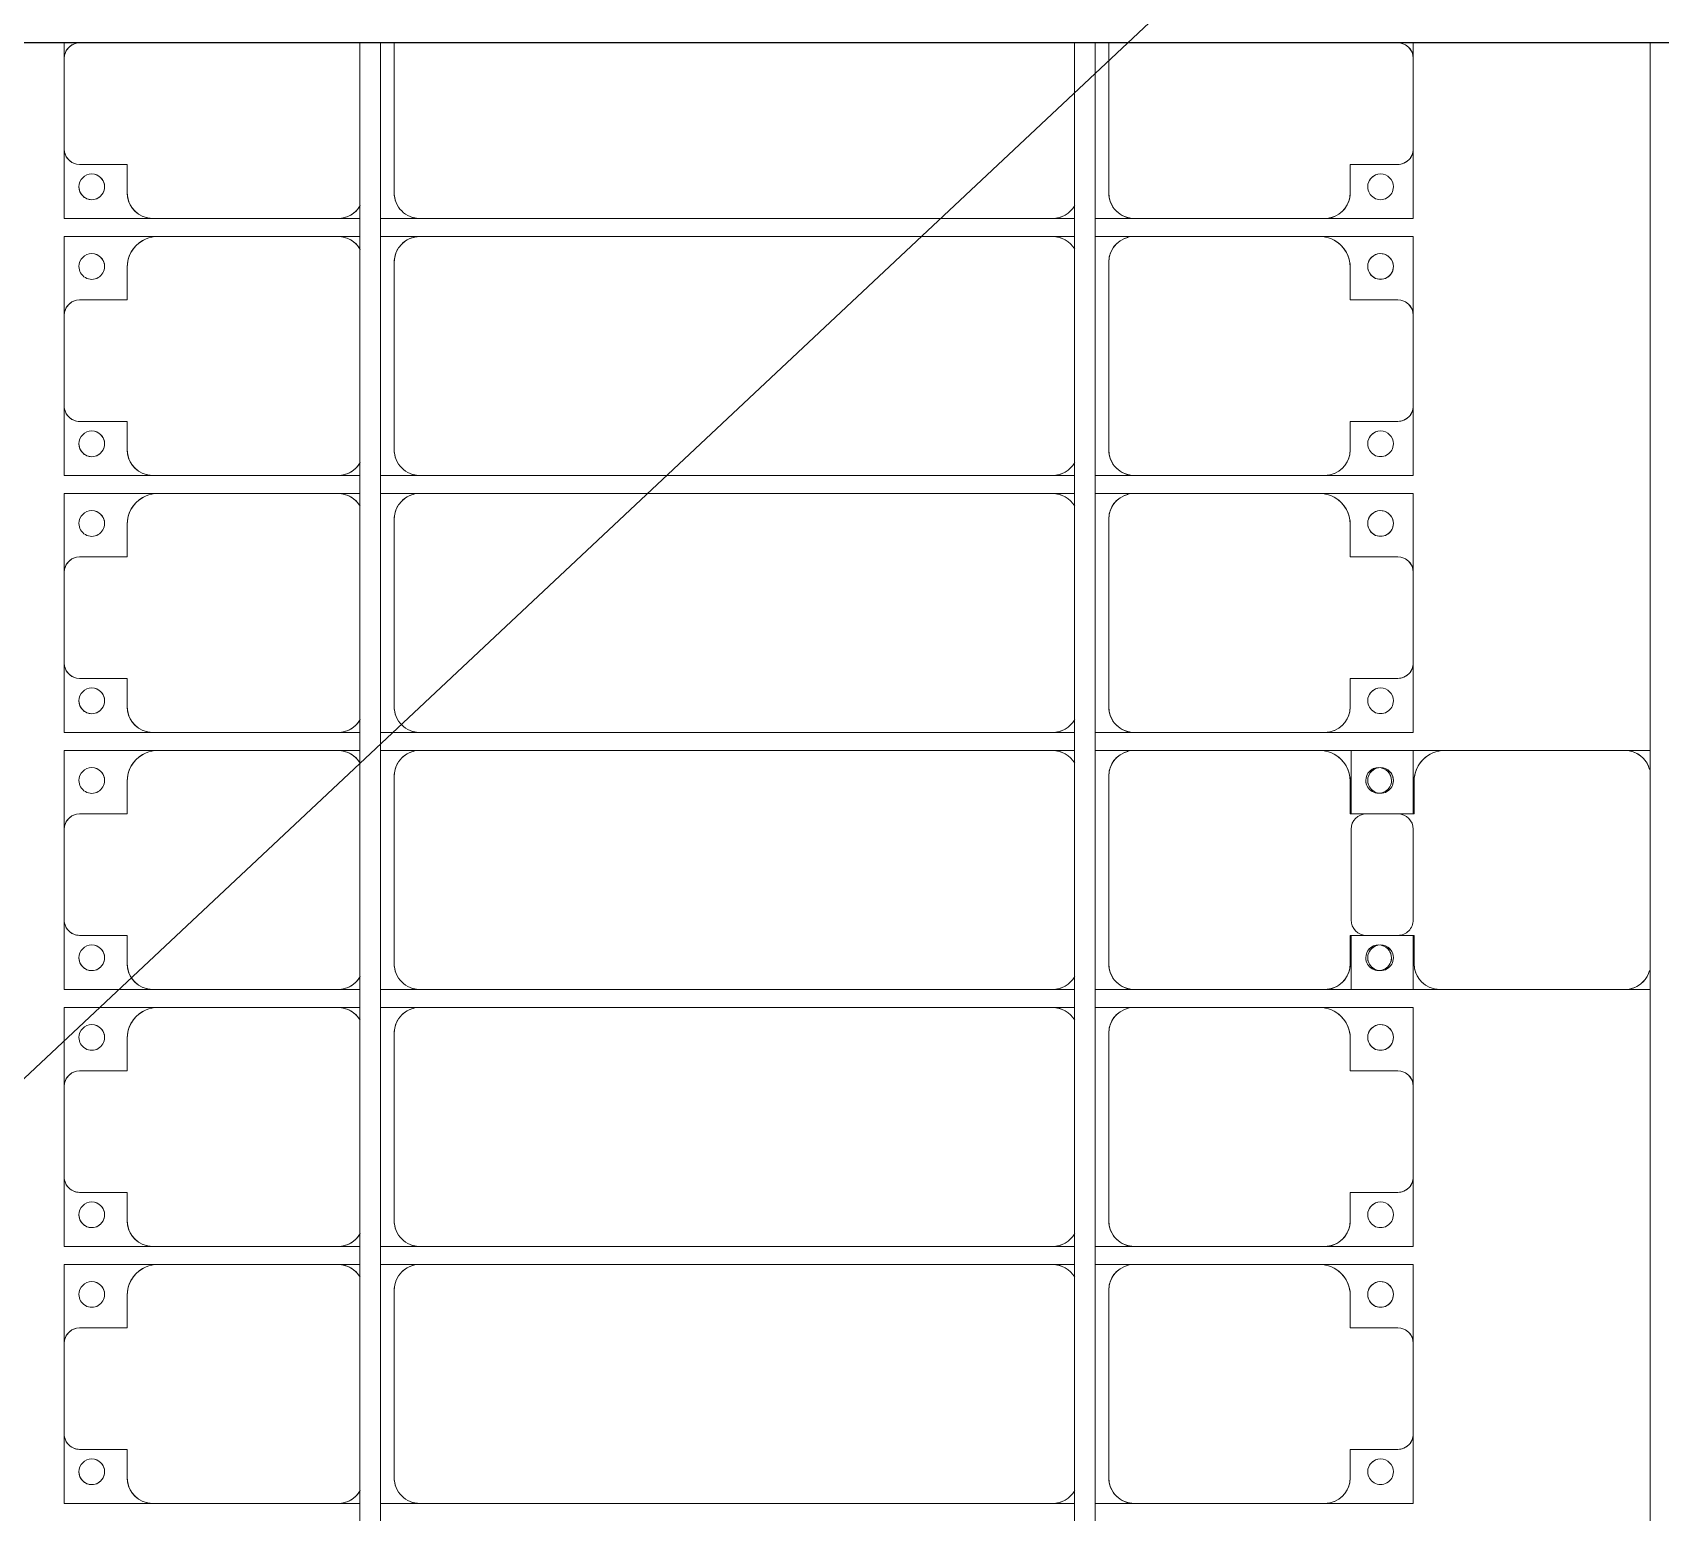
# Model space of a CAD drawing. Header units: millimetres. Extents: x -248177 to 167033, y 156986 to 268923.
# Drawn here: x -207169 to -204002, y 177500 to 180380 of the extents above; entities that cross this region are included whole.
import ezdxf

# ---------------------------------------------------------------- set-up
doc = ezdxf.new("R2010")
doc.units = ezdxf.units.MM
for name, color, linetype, lineweight in [('A-DETL-MBND', 5, 'Continuous', 9), ('A-GENM', 13, 'Continuous', 9), ('S-BEAM', 12, 'Continuous', 9)]:
    doc.layers.add(name, color=color, linetype=linetype, lineweight=lineweight)
doc.layers.add('GC-DAY NEO', color=5, linetype='Continuous')

# ---------------------------------------------------------------- blocks, each defined once
blk = doc.blocks.new('Dầm C52 - Dầm C52-24593-BỐ TRÍ KHUNG KẾT CẤU BÈ PIN 02')
at = {"layer": 'S-BEAM', "color": 1}
for p, q in [((-38198.2, 20), (-32238.2, 20)), ((-32238.2, -20), (-38198.2, -20))]:
    blk.add_line(p, q, dxfattribs=at)
blk = doc.blocks.new('Dai phao do pin - DẢI PHAO ĐỠ PIN-23300-BỐ TRÍ KHUNG KẾT CẤU BÈ PIN 02')
at = {"layer": 'A-DETL-MBND', "color": 8}
for p, q in [((-1312.2, 241.6), (-1129.7, 241.6)), ((-1312.2, 117.8), (-1312.2, 241.6)), ((-1129.7, 241.6), (-1312.2, 241.6)), ((-779.7, 241.6), (-1129.7, 241.6)), ((-779.7, 241.6), (-730.3, 241.6)), ((-779.7, 241.6), (-730.3, 241.6)), ((-1189.7, 181.6), (-1189.7, 118.2)), ((-1189.7, 118.2), (-1282.2, 118.2)), ((-1312.2, 88.2), (-1312.2, -88.2)), ((-1312.2, -223.4), (-1312.2, -117.8)), ((-1282.2, -118.2), (-1189.7, -118.2)), ((-1189.7, -118.2), (-1189.7, -173.4)), ((-1139.7, -223.4), (-1312.2, -223.4)), ((-1312.2, -223.4), (-1139.7, -223.4)), ((-1139.7, -223.4), (-779.7, -223.4)), ((-730.3, -223.4), (-779.7, -223.4)), ((-730.3, -223.4), (-779.7, -223.4))]:
    blk.add_line(p, q, dxfattribs=at)
for centre, radius, start, end in [((-1129.7, 181.6), 60, 90, 180), ((-1129.7, 181.6), 60, 120, 180), ((-779.7, 191.6), 50, 15, 90), ((-779.7, 191.6), 50, 15, 75), ((-1258.6, 183.2), 25, 0, 180), ((-1258.6, 183.2), 25, 120, 135), ((-1258.6, 183.2), 25, 0, 75), ((-1258.6, 183.2), 25, 180, 0), ((-1258.6, 183.2), 25, 180, 195), ((-1258.6, 183.2), 25, 225, 255), ((-1258.6, 183.2), 25, 270, 300), ((-1258.6, 183.2), 25, 330, 360), ((-1282.2, 88.2), 30, 90, 180), ((-1282.2, -88.2), 30, 180, 270), ((-1258.6, -161.8), 25, 0, 180), ((-1258.6, -161.8), 25, 105, 150), ((-1258.6, -161.8), 25, 0, 75), ((-1258.6, -161.8), 25, 180, 0), ((-1258.6, -161.8), 25, 180, 210), ((-1258.6, -161.8), 25, 240, 255), ((-1258.6, -161.8), 25, 285, 0), ((-1139.7, -173.4), 50, 180, 270), ((-1139.7, -173.4), 50, 180, 255), ((-779.7, -173.4), 50, 270, 345), ((-779.7, -173.4), 50, 285, 345)]:
    blk.add_arc(centre, radius, start, end, dxfattribs=at)
blk = doc.blocks.new('Dải phao đi lại kèm đỡ invester - DẢI PHAO ĐI LẠI-23457-BỐ TRÍ KHUNG KẾT CẤU BÈ PIN 02')
at = {"layer": 'A-DETL-MBND', "color": 8}
for p, q in [((-118.3, 1312.2), (-88.2, 1312.2)), ((-88.2, 1312.2), (-118.3, 1312.2)), ((88.2, 1312.2), (-88.2, 1312.2)), ((88.2, 1312.2), (223.4, 1312.2)), ((223.4, 1312.2), (88.2, 1312.2)), ((223.4, 1312.2), (223.4, 1139.7)), ((223.4, 1139.7), (223.4, 1312.2)), ((258.4, 1312.2), (411.8, 1312.2)), ((258.4, 1129.7), (258.4, 1312.2)), ((258.4, 1312.2), (258.4, 1129.7)), ((411.8, 1312.2), (258.4, 1312.2)), ((588.2, 1312.2), (411.8, 1312.2)), ((588.2, 1312.2), (723.4, 1312.2)), ((723.4, 1312.2), (588.2, 1312.2)), ((723.4, 1312.2), (723.4, 1139.7)), ((723.4, 1139.7), (723.4, 1312.2)), ((758.4, 1312.2), (911.8, 1312.2)), ((758.4, 1129.7), (758.4, 1312.2)), ((758.4, 1312.2), (758.4, 1129.7)), ((911.8, 1312.2), (758.4, 1312.2)), ((1088.2, 1312.2), (911.8, 1312.2)), ((1088.2, 1312.2), (1223.4, 1312.2)), ((1223.4, 1312.2), (1088.2, 1312.2)), ((1223.4, 1312.2), (1223.4, 1139.7)), ((1223.4, 1139.7), (1223.4, 1312.2)), ((1258.4, 1312.2), (1382.2, 1312.2)), ((1258.4, 1129.7), (1258.4, 1312.2)), ((1258.4, 1312.2), (1258.4, 1129.7)), ((1588.2, 1312.2), (1411.8, 1312.2)), ((1617.8, 1312.2), (1723.4, 1312.2)), ((1723.4, 1312.2), (1723.4, 1139.7)), ((1723.4, 1139.7), (1723.4, 1312.2)), ((1758.4, 1312.2), (1911.8, 1312.2)), ((1758.4, 1129.7), (1758.4, 1312.2)), ((1758.4, 1312.2), (1758.4, 1129.7)), ((1911.8, 1312.2), (1758.4, 1312.2)), ((2088.2, 1312.2), (1911.8, 1312.2)), ((2088.2, 1312.2), (2223.4, 1312.2)), ((2223.4, 1312.2), (2088.2, 1312.2)), ((2223.4, 1312.2), (2223.4, 1139.7)), ((2223.4, 1139.7), (2223.4, 1312.2)), ((2258.4, 1312.2), (2411.8, 1312.2)), ((2258.4, 1129.7), (2258.4, 1312.2)), ((2258.4, 1312.2), (2258.4, 1129.7)), ((2411.8, 1312.2), (2258.4, 1312.2)), ((2588.2, 1312.2), (2411.8, 1312.2)), ((2588.2, 1312.2), (2723.4, 1312.2)), ((2723.4, 1312.2), (2588.2, 1312.2)), ((2723.4, 1312.2), (2723.4, 1139.7)), ((2723.4, 1139.7), (2723.4, 1312.2)), ((-118.2, 1282.2), (-118.2, 1189.7)), ((118.2, 1189.7), (118.2, 1282.2)), ((381.8, 1282.2), (381.8, 1189.7)), ((618.2, 1189.7), (618.2, 1282.2)), ((881.8, 1282.2), (881.8, 1189.7)), ((1118.2, 1189.7), (1118.2, 1282.2)), ((1381.8, 1282.2), (1381.8, 1189.7)), ((1618.2, 1189.7), (1618.2, 1282.2)), ((1881.8, 1282.2), (1881.8, 1189.7)), ((2118.2, 1189.7), (2118.2, 1282.2)), ((2381.8, 1282.2), (2381.8, 1189.7)), ((2618.2, 1189.7), (2618.2, 1282.2)), ((173.4, 1189.7), (118.2, 1189.7)), ((381.8, 1189.7), (318.4, 1189.7)), ((673.4, 1189.7), (618.2, 1189.7)), ((881.8, 1189.7), (818.4, 1189.7)), ((1173.4, 1189.7), (1118.2, 1189.7)), ((1381.8, 1189.7), (1318.4, 1189.7)), ((1673.4, 1189.7), (1618.2, 1189.7)), ((1881.8, 1189.7), (1818.4, 1189.7)), ((2173.4, 1189.7), (2118.2, 1189.7)), ((2381.8, 1189.7), (2318.4, 1189.7)), ((2673.4, 1189.7), (2618.2, 1189.7)), ((223.4, 769.7), (223.4, 1139.7)), ((258.4, 1129.7), (258.4, 769.7)), ((723.4, 769.7), (723.4, 1139.7)), ((758.4, 1129.7), (758.4, 769.7)), ((1223.4, 769.7), (1223.4, 1139.7)), ((1258.4, 1129.7), (1258.4, 769.7)), ((1723.4, 769.7), (1723.4, 1139.7)), ((1758.4, 1129.7), (1758.4, 769.7)), ((2223.4, 769.7), (2223.4, 1139.7)), ((2258.4, 1129.7), (2258.4, 769.7)), ((2723.4, 769.7), (2723.4, 1139.7)), ((223.4, 769.7), (223.4, 693.2)), ((223.4, 769.7), (223.4, 693.2)), ((258.4, 693.2), (258.4, 769.7)), ((258.4, 693.2), (258.4, 769.7)), ((723.4, 769.7), (723.4, 693.2)), ((723.4, 769.7), (723.4, 693.2)), ((758.4, 693.2), (758.4, 769.7)), ((758.4, 693.2), (758.4, 769.7)), ((1223.4, 769.7), (1223.4, 693.2)), ((1223.4, 769.7), (1223.4, 693.2)), ((1258.4, 693.2), (1258.4, 769.7)), ((1258.4, 693.2), (1258.4, 769.7)), ((1723.4, 769.7), (1723.4, 693.2)), ((1723.4, 769.7), (1723.4, 693.2)), ((1758.4, 693.2), (1758.4, 769.7)), ((1758.4, 693.2), (1758.4, 769.7)), ((2223.4, 769.7), (2223.4, 693.2)), ((2223.4, 769.7), (2223.4, 693.2)), ((2258.4, 693.2), (2258.4, 769.7)), ((2258.4, 693.2), (2258.4, 769.7)), ((2723.4, 769.7), (2723.4, 693.2)), ((2723.4, 769.7), (2723.4, 693.2)), ((-118.3, 719.7), (173.4, 719.7)), ((308.4, 719.7), (673.4, 719.7)), ((808.4, 719.7), (1173.4, 719.7)), ((1308.4, 719.7), (1673.4, 719.7)), ((1808.4, 719.7), (2173.4, 719.7)), ((2308.4, 719.7), (2673.4, 719.7)), ((223.4, 653.2), (223.4, 610.3)), ((223.4, 653.2), (223.4, 610.3)), ((258.4, 610.3), (258.4, 653.2)), ((258.4, 610.3), (258.4, 653.2)), ((723.4, 653.2), (723.4, 610.3)), ((723.4, 653.2), (723.4, 610.3)), ((758.4, 610.3), (758.4, 653.2)), ((758.4, 610.3), (758.4, 653.2)), ((1223.4, 653.2), (1223.4, 610.3)), ((1223.4, 653.2), (1223.4, 610.3)), ((1258.4, 610.3), (1258.4, 653.2)), ((1258.4, 610.3), (1258.4, 653.2)), ((1723.4, 653.2), (1723.4, 610.3)), ((1723.4, 653.2), (1723.4, 610.3)), ((1758.4, 610.3), (1758.4, 653.2)), ((1758.4, 610.3), (1758.4, 653.2)), ((2223.4, 653.2), (2223.4, 610.3)), ((2223.4, 653.2), (2223.4, 610.3)), ((2258.4, 610.3), (2258.4, 653.2)), ((2258.4, 610.3), (2258.4, 653.2)), ((2723.4, 653.2), (2723.4, 610.3)), ((2723.4, 653.2), (2723.4, 610.3)), ((223.4, -620.3), (223.4, 610.3)), ((258.4, 610.3), (258.4, -620.3)), ((723.4, -620.3), (723.4, 610.3)), ((758.4, 610.3), (758.4, -620.3)), ((1223.4, -620.3), (1223.4, 610.3)), ((1258.4, 610.3), (1258.4, -620.3)), ((1723.4, -620.3), (1723.4, 610.3)), ((1758.4, 610.3), (1758.4, -620.3)), ((2223.4, -620.3), (2223.4, 610.3)), ((2258.4, 610.3), (2258.4, -620.3)), ((2723.4, -620.3), (2723.4, 610.3)), ((223.4, -620.3), (223.4, -696.8)), ((223.4, -620.3), (223.4, -696.8)), ((258.4, -696.8), (258.4, -620.3)), ((258.4, -696.8), (258.4, -620.3)), ((723.4, -620.3), (723.4, -696.8)), ((723.4, -620.3), (723.4, -696.8)), ((758.4, -696.8), (758.4, -620.3)), ((758.4, -696.8), (758.4, -620.3)), ((1223.4, -620.3), (1223.4, -696.8)), ((1223.4, -620.3), (1223.4, -696.8)), ((1258.4, -696.8), (1258.4, -620.3)), ((1258.4, -696.8), (1258.4, -620.3)), ((1723.4, -620.3), (1723.4, -696.8)), ((1723.4, -620.3), (1723.4, -696.8)), ((1758.4, -696.8), (1758.4, -620.3)), ((1758.4, -696.8), (1758.4, -620.3)), ((2223.4, -620.3), (2223.4, -696.8)), ((2223.4, -620.3), (2223.4, -696.8)), ((2258.4, -696.8), (2258.4, -620.3)), ((2258.4, -696.8), (2258.4, -620.3)), ((2723.4, -620.3), (2723.4, -696.8)), ((2723.4, -620.3), (2723.4, -696.8)), ((-118.3, -670.3), (173.4, -670.3)), ((308.4, -670.3), (673.4, -670.3)), ((808.4, -670.3), (1173.4, -670.3)), ((1308.4, -670.3), (1673.4, -670.3)), ((1808.4, -670.3), (2173.4, -670.3)), ((2308.4, -670.3), (2673.4, -670.3)), ((223.4, -736.8), (223.4, -779.7)), ((223.4, -736.8), (223.4, -779.7)), ((258.4, -779.7), (258.4, -736.8)), ((258.4, -779.7), (258.4, -736.8)), ((723.4, -736.8), (723.4, -779.7)), ((723.4, -736.8), (723.4, -779.7)), ((758.4, -779.7), (758.4, -736.8)), ((758.4, -779.7), (758.4, -736.8)), ((1223.4, -736.8), (1223.4, -779.7)), ((1223.4, -736.8), (1223.4, -779.7)), ((1258.4, -779.7), (1258.4, -736.8)), ((1258.4, -779.7), (1258.4, -736.8)), ((1723.4, -736.8), (1723.4, -779.7)), ((1723.4, -736.8), (1723.4, -779.7)), ((1758.4, -779.7), (1758.4, -736.8)), ((1758.4, -779.7), (1758.4, -736.8)), ((2223.4, -736.8), (2223.4, -779.7)), ((2223.4, -736.8), (2223.4, -779.7)), ((2258.4, -779.7), (2258.4, -736.8)), ((2258.4, -779.7), (2258.4, -736.8)), ((2723.4, -736.8), (2723.4, -779.7)), ((2723.4, -736.8), (2723.4, -779.7)), ((223.4, -1139.7), (223.4, -779.7)), ((258.4, -779.7), (258.4, -1129.7)), ((723.4, -1139.7), (723.4, -779.7)), ((758.4, -779.7), (758.4, -1129.7)), ((1223.4, -1139.7), (1223.4, -779.7)), ((1258.4, -779.7), (1258.4, -1129.7)), ((1723.4, -1139.7), (1723.4, -779.7)), ((1758.4, -779.7), (1758.4, -1129.7)), ((2223.4, -1139.7), (2223.4, -779.7)), ((2258.4, -779.7), (2258.4, -1129.7)), ((2723.4, -1139.7), (2723.4, -779.7)), ((223.4, -1139.7), (223.4, -1312.2)), ((223.4, -1312.2), (223.4, -1139.7)), ((258.4, -1312.2), (258.4, -1129.7)), ((258.4, -1129.7), (258.4, -1312.2)), ((723.4, -1139.7), (723.4, -1312.2)), ((723.4, -1312.2), (723.4, -1139.7)), ((758.4, -1312.2), (758.4, -1129.7)), ((758.4, -1129.7), (758.4, -1312.2)), ((1223.4, -1139.7), (1223.4, -1312.2)), ((1223.4, -1312.2), (1223.4, -1139.7)), ((1258.4, -1312.2), (1258.4, -1129.7)), ((1258.4, -1129.7), (1258.4, -1312.2)), ((1723.4, -1139.7), (1723.4, -1312.2)), ((1723.4, -1312.2), (1723.4, -1139.7)), ((1758.4, -1312.2), (1758.4, -1129.7)), ((1758.4, -1129.7), (1758.4, -1312.2)), ((2223.4, -1139.7), (2223.4, -1312.2)), ((2223.4, -1312.2), (2223.4, -1139.7)), ((2258.4, -1312.2), (2258.4, -1129.7)), ((2258.4, -1129.7), (2258.4, -1312.2)), ((2723.4, -1139.7), (2723.4, -1312.2)), ((2723.4, -1312.2), (2723.4, -1139.7)), ((-118.2, -1189.7), (-118.2, -1282.2)), ((118.2, -1282.2), (118.2, -1189.7)), ((118.2, -1189.7), (173.4, -1189.7)), ((318.4, -1189.7), (381.8, -1189.7)), ((381.8, -1189.7), (381.8, -1282.2)), ((618.2, -1282.2), (618.2, -1189.7)), ((618.2, -1189.7), (673.4, -1189.7)), ((818.4, -1189.7), (881.8, -1189.7)), ((881.8, -1189.7), (881.8, -1282.2)), ((1118.2, -1282.2), (1118.2, -1189.7)), ((1118.2, -1189.7), (1173.4, -1189.7)), ((1318.4, -1189.7), (1381.8, -1189.7)), ((1381.8, -1189.7), (1381.8, -1282.2)), ((1618.2, -1282.2), (1618.2, -1189.7)), ((1618.2, -1189.7), (1673.4, -1189.7)), ((1818.4, -1189.7), (1881.8, -1189.7)), ((1881.8, -1189.7), (1881.8, -1282.2)), ((2118.2, -1282.2), (2118.2, -1189.7)), ((2118.2, -1189.7), (2173.4, -1189.7)), ((2318.4, -1189.7), (2381.8, -1189.7)), ((2381.8, -1189.7), (2381.8, -1282.2)), ((2618.2, -1282.2), (2618.2, -1189.7)), ((2618.2, -1189.7), (2673.4, -1189.7)), ((-88.2, -1312.2), (-118.3, -1312.2)), ((-118.3, -1312.2), (-88.2, -1312.2)), ((-88.2, -1312.2), (88.2, -1312.2)), ((223.4, -1312.2), (88.2, -1312.2)), ((88.2, -1312.2), (223.4, -1312.2)), ((411.8, -1312.2), (258.4, -1312.2)), ((258.4, -1312.2), (411.8, -1312.2)), ((411.8, -1312.2), (588.2, -1312.2)), ((723.4, -1312.2), (588.2, -1312.2)), ((588.2, -1312.2), (723.4, -1312.2)), ((911.8, -1312.2), (758.4, -1312.2)), ((758.4, -1312.2), (911.8, -1312.2)), ((911.8, -1312.2), (1088.2, -1312.2)), ((1223.4, -1312.2), (1088.2, -1312.2)), ((1088.2, -1312.2), (1223.4, -1312.2)), ((1411.8, -1312.2), (1258.4, -1312.2)), ((1258.4, -1312.2), (1411.8, -1312.2)), ((1411.8, -1312.2), (1588.2, -1312.2)), ((1723.4, -1312.2), (1588.2, -1312.2)), ((1588.2, -1312.2), (1723.4, -1312.2)), ((1911.8, -1312.2), (1758.4, -1312.2)), ((1758.4, -1312.2), (1911.8, -1312.2)), ((1911.8, -1312.2), (2088.2, -1312.2)), ((2223.4, -1312.2), (2088.2, -1312.2)), ((2088.2, -1312.2), (2223.4, -1312.2)), ((2411.8, -1312.2), (2258.4, -1312.2)), ((2258.4, -1312.2), (2411.8, -1312.2)), ((2411.8, -1312.2), (2588.2, -1312.2)), ((2723.4, -1312.2), (2588.2, -1312.2)), ((2588.2, -1312.2), (2723.4, -1312.2))]:
    blk.add_line(p, q, dxfattribs=at)
for centre, radius, start, end in [((-88.2, 1282.2), 30, 90, 180), ((-88.2, 1282.2), 30, 105, 165), ((-88.2, 1282.2), 30, 135, 165), ((-88.2, 1282.2), 30, 135, 165), ((88.2, 1282.2), 30, 360, 90), ((88.2, 1282.2), 30, 60, 75), ((88.2, 1282.2), 30, 15, 75), ((88.2, 1282.2), 30, 60, 75), ((411.8, 1282.2), 30, 90, 180), ((411.8, 1282.2), 30, 105, 165), ((411.8, 1282.2), 30, 135, 165), ((411.8, 1282.2), 30, 135, 165), ((588.2, 1282.2), 30, 360, 90), ((588.2, 1282.2), 30, 60, 75), ((588.2, 1282.2), 30, 15, 75), ((588.2, 1282.2), 30, 60, 75), ((911.8, 1282.2), 30, 90, 180), ((911.8, 1282.2), 30, 105, 165), ((911.8, 1282.2), 30, 135, 165), ((911.8, 1282.2), 30, 135, 165), ((1088.2, 1282.2), 30, 360, 90), ((1088.2, 1282.2), 30, 60, 75), ((1088.2, 1282.2), 30, 15, 75), ((1088.2, 1282.2), 30, 60, 75), ((1411.8, 1282.2), 30, 90, 180), ((1588.2, 1282.2), 30, 360, 90), ((1911.8, 1282.2), 30, 90, 180), ((1911.8, 1282.2), 30, 105, 165), ((1911.8, 1282.2), 30, 135, 165), ((1911.8, 1282.2), 30, 135, 165), ((2088.2, 1282.2), 30, 360, 90), ((2088.2, 1282.2), 30, 60, 75), ((2088.2, 1282.2), 30, 15, 75), ((2088.2, 1282.2), 30, 60, 75), ((2411.8, 1282.2), 30, 90, 180), ((2411.8, 1282.2), 30, 105, 165), ((2411.8, 1282.2), 30, 135, 165), ((2411.8, 1282.2), 30, 135, 165), ((2588.2, 1282.2), 30, 360, 90), ((2588.2, 1282.2), 30, 60, 75), ((2588.2, 1282.2), 30, 15, 75), ((2588.2, 1282.2), 30, 60, 75), ((88.2, 1282.2), 30, 15, 30), ((88.2, 1282.2), 30, 15, 30), ((161.8, 1248.6), 25, 90, 270), ((161.8, 1248.6), 25, 90, 180), ((161.8, 1248.6), 25, 270, 90), ((161.8, 1248.6), 25, 270, 90), ((316.8, 1248.6), 25, 90, 270), ((316.8, 1248.6), 25, 90, 255), ((316.8, 1248.6), 25, 270, 90), ((316.8, 1248.6), 25, 300, 90), ((588.2, 1282.2), 30, 15, 30), ((588.2, 1282.2), 30, 15, 30), ((661.8, 1248.6), 25, 90, 270), ((661.8, 1248.6), 25, 90, 180), ((661.8, 1248.6), 25, 270, 90), ((661.8, 1248.6), 25, 270, 90), ((816.8, 1248.6), 25, 90, 270), ((816.8, 1248.6), 25, 90, 255), ((816.8, 1248.6), 25, 270, 90), ((816.8, 1248.6), 25, 300, 90), ((1088.2, 1282.2), 30, 15, 30), ((1088.2, 1282.2), 30, 15, 30), ((1161.8, 1248.6), 25, 90, 270), ((1161.8, 1248.6), 25, 90, 180), ((1161.8, 1248.6), 25, 270, 90), ((1161.8, 1248.6), 25, 270, 90), ((1316.8, 1248.6), 25, 90, 270), ((1316.8, 1248.6), 25, 90, 150), ((1316.8, 1248.6), 25, 270, 90), ((1316.8, 1248.6), 25, 75, 90), ((1661.8, 1248.6), 25, 90, 270), ((1661.8, 1248.6), 25, 120, 165), ((1661.8, 1248.6), 25, 270, 90), ((1661.8, 1248.6), 25, 60, 90), ((1816.8, 1248.6), 25, 90, 270), ((1816.8, 1248.6), 25, 90, 255), ((1816.8, 1248.6), 25, 270, 90), ((1816.8, 1248.6), 25, 300, 90), ((2088.2, 1282.2), 30, 15, 30), ((2088.2, 1282.2), 30, 15, 30), ((2161.8, 1248.6), 25, 90, 270), ((2161.8, 1248.6), 25, 90, 180), ((2161.8, 1248.6), 25, 270, 90), ((2161.8, 1248.6), 25, 270, 90), ((2316.8, 1248.6), 25, 90, 270), ((2316.8, 1248.6), 25, 90, 255), ((2316.8, 1248.6), 25, 270, 90), ((2316.8, 1248.6), 25, 300, 90), ((2588.2, 1282.2), 30, 15, 30), ((2588.2, 1282.2), 30, 15, 30), ((2661.8, 1248.6), 25, 90, 270), ((2661.8, 1248.6), 25, 90, 180), ((2661.8, 1248.6), 25, 270, 90), ((2661.8, 1248.6), 25, 270, 90), ((161.8, 1248.6), 25, 195, 255), ((661.8, 1248.6), 25, 195, 255), ((1161.8, 1248.6), 25, 195, 255), ((1316.8, 1248.6), 25, 180, 255), ((1316.8, 1248.6), 25, 300, 0), ((1661.8, 1248.6), 25, 195, 255), ((1661.8, 1248.6), 25, 270, 360), ((2161.8, 1248.6), 25, 195, 255), ((2661.8, 1248.6), 25, 195, 255), ((316.8, 1248.6), 25, 270, 285), ((816.8, 1248.6), 25, 270, 285), ((1316.8, 1248.6), 25, 270, 285), ((1816.8, 1248.6), 25, 270, 285), ((2316.8, 1248.6), 25, 270, 285), ((173.4, 1139.7), 50, 360, 90), ((173.4, 1139.7), 50, 15, 90), ((318.4, 1129.7), 60, 90, 180), ((318.4, 1129.7), 60, 90, 150), ((673.4, 1139.7), 50, 0, 90), ((673.4, 1139.7), 50, 15, 90), ((818.4, 1129.7), 60, 90, 180), ((818.4, 1129.7), 60, 90, 150), ((1173.4, 1139.7), 50, 0, 90), ((1173.4, 1139.7), 50, 15, 90), ((1318.4, 1129.7), 60, 90, 180), ((1318.4, 1129.7), 60, 90, 150), ((1673.4, 1139.7), 50, 360, 90), ((1673.4, 1139.7), 50, 15, 90), ((1818.4, 1129.7), 60, 90, 180), ((1818.4, 1129.7), 60, 90, 150), ((2173.4, 1139.7), 50, 360, 90), ((2173.4, 1139.7), 50, 15, 90), ((2318.4, 1129.7), 60, 90, 180), ((2318.4, 1129.7), 60, 90, 150), ((2673.4, 1139.7), 50, 0, 90), ((2673.4, 1139.7), 50, 15, 90), ((173.4, 769.7), 50, 270, 0), ((308.4, 769.7), 50, 180, 270), ((673.4, 769.7), 50, 270, 0), ((808.4, 769.7), 50, 180, 270), ((1173.4, 769.7), 50, 270, 0), ((1308.4, 769.7), 50, 180, 270), ((1673.4, 769.7), 50, 270, 0), ((1808.4, 769.7), 50, 180, 270), ((2173.4, 769.7), 50, 270, 0), ((2308.4, 769.7), 50, 180, 270), ((2673.4, 769.7), 50, 270, 0), ((173.4, 769.7), 50, 270, 345), ((308.4, 769.7), 50, 195, 270), ((673.4, 769.7), 50, 270, 345), ((808.4, 769.7), 50, 195, 270), ((1173.4, 769.7), 50, 270, 345), ((1308.4, 769.7), 50, 195, 270), ((1673.4, 769.7), 50, 270, 345), ((1808.4, 769.7), 50, 195, 270), ((2173.4, 769.7), 50, 270, 345), ((2308.4, 769.7), 50, 195, 270), ((2673.4, 769.7), 50, 270, 345), ((173.4, 610.3), 50, 360, 60), ((173.4, 610.3), 50, 15, 30), ((308.4, 610.3), 50, 120, 180), ((308.4, 610.3), 50, 150, 180), ((673.4, 610.3), 50, 360, 60), ((673.4, 610.3), 50, 15, 30), ((808.4, 610.3), 50, 120, 180), ((808.4, 610.3), 50, 150, 180), ((1173.4, 610.3), 50, 360, 60), ((1173.4, 610.3), 50, 15, 30), ((1308.4, 610.3), 50, 120, 180), ((1308.4, 610.3), 50, 150, 180), ((1673.4, 610.3), 50, 360, 60), ((1673.4, 610.3), 50, 15, 30), ((1808.4, 610.3), 50, 120, 180), ((1808.4, 610.3), 50, 150, 180), ((2173.4, 610.3), 50, 360, 60), ((2173.4, 610.3), 50, 15, 30), ((2308.4, 610.3), 50, 120, 180), ((2308.4, 610.3), 50, 150, 180), ((2673.4, 610.3), 50, 360, 60), ((2673.4, 610.3), 50, 15, 30), ((173.4, -620.3), 50, 270, 0), ((173.4, -620.3), 50, 330, 0), ((308.4, -620.3), 50, 180, 270), ((308.4, -620.3), 50, 195, 225), ((673.4, -620.3), 50, 270, 0), ((673.4, -620.3), 50, 330, 0), ((808.4, -620.3), 50, 180, 270), ((808.4, -620.3), 50, 195, 225), ((1173.4, -620.3), 50, 270, 0), ((1173.4, -620.3), 50, 330, 0), ((1308.4, -620.3), 50, 180, 270), ((1308.4, -620.3), 50, 195, 225), ((1673.4, -620.3), 50, 270, 0), ((1673.4, -620.3), 50, 330, 0), ((1808.4, -620.3), 50, 180, 270), ((1808.4, -620.3), 50, 195, 225), ((2173.4, -620.3), 50, 270, 0), ((2173.4, -620.3), 50, 330, 0), ((2308.4, -620.3), 50, 180, 270), ((2308.4, -620.3), 50, 195, 225), ((2673.4, -620.3), 50, 270, 0), ((2673.4, -620.3), 50, 330, 0), ((173.4, -620.3), 50, 270, 300), ((308.4, -620.3), 50, 240, 270), ((673.4, -620.3), 50, 270, 300), ((808.4, -620.3), 50, 240, 270), ((1173.4, -620.3), 50, 270, 300), ((1308.4, -620.3), 50, 240, 270), ((1673.4, -620.3), 50, 270, 300), ((1808.4, -620.3), 50, 240, 270), ((2173.4, -620.3), 50, 270, 300), ((2673.4, -620.3), 50, 270, 300), ((2308.4, -620.3), 50, 255, 270), ((173.4, -779.7), 50, 360, 60), ((173.4, -779.7), 50, 15, 60), ((308.4, -779.7), 50, 120, 180), ((308.4, -779.7), 50, 120, 165), ((673.4, -779.7), 50, 360, 60), ((673.4, -779.7), 50, 15, 60), ((808.4, -779.7), 50, 120, 180), ((808.4, -779.7), 50, 120, 165), ((1173.4, -779.7), 50, 360, 60), ((1173.4, -779.7), 50, 15, 60), ((1308.4, -779.7), 50, 120, 180), ((1308.4, -779.7), 50, 120, 165), ((1673.4, -779.7), 50, 360, 60), ((1673.4, -779.7), 50, 15, 60), ((1808.4, -779.7), 50, 120, 180), ((1808.4, -779.7), 50, 120, 165), ((2173.4, -779.7), 50, 360, 60), ((2173.4, -779.7), 50, 15, 60), ((2308.4, -779.7), 50, 120, 180), ((2308.4, -779.7), 50, 120, 165), ((2673.4, -779.7), 50, 360, 60), ((2673.4, -779.7), 50, 15, 60), ((173.4, -1139.7), 50, 270, 360), ((318.4, -1129.7), 60, 180, 270), ((673.4, -1139.7), 50, 270, 360), ((818.4, -1129.7), 60, 180, 270), ((1173.4, -1139.7), 50, 270, 360), ((1318.4, -1129.7), 60, 180, 270), ((1673.4, -1139.7), 50, 270, 360), ((1818.4, -1129.7), 60, 180, 270), ((2173.4, -1139.7), 50, 270, 360), ((2318.4, -1129.7), 60, 180, 270), ((2673.4, -1139.7), 50, 270, 360), ((173.4, -1139.7), 50, 270, 345), ((318.4, -1129.7), 60, 210, 270), ((673.4, -1139.7), 50, 270, 345), ((818.4, -1129.7), 60, 210, 270), ((1173.4, -1139.7), 50, 270, 345), ((1318.4, -1129.7), 60, 210, 270), ((1673.4, -1139.7), 50, 270, 345), ((1818.4, -1129.7), 60, 210, 270), ((2173.4, -1139.7), 50, 270, 345), ((2318.4, -1129.7), 60, 210, 270), ((2673.4, -1139.7), 50, 270, 345), ((161.8, -1258.6), 25, 90, 270), ((161.8, -1258.6), 25, 90, 165), ((161.8, -1258.6), 25, 270, 90), ((161.8, -1258.6), 25, 15, 90), ((316.8, -1258.6), 25, 90, 270), ((316.8, -1258.6), 25, 90, 165), ((316.8, -1258.6), 25, 270, 90), ((316.8, -1258.6), 25, 60, 90), ((661.8, -1258.6), 25, 90, 270), ((661.8, -1258.6), 25, 90, 165), ((661.8, -1258.6), 25, 270, 90), ((661.8, -1258.6), 25, 15, 90), ((816.8, -1258.6), 25, 90, 270), ((816.8, -1258.6), 25, 90, 165), ((816.8, -1258.6), 25, 270, 90), ((816.8, -1258.6), 25, 60, 90), ((1161.8, -1258.6), 25, 90, 270), ((1161.8, -1258.6), 25, 90, 165), ((1161.8, -1258.6), 25, 270, 90), ((1161.8, -1258.6), 25, 15, 90), ((1316.8, -1258.6), 25, 90, 270), ((1316.8, -1258.6), 25, 90, 165), ((1316.8, -1258.6), 25, 270, 90), ((1316.8, -1258.6), 25, 60, 90), ((1661.8, -1258.6), 25, 90, 270), ((1661.8, -1258.6), 25, 90, 165), ((1661.8, -1258.6), 25, 270, 90), ((1661.8, -1258.6), 25, 15, 90), ((1816.8, -1258.6), 25, 90, 270), ((1816.8, -1258.6), 25, 90, 165), ((1816.8, -1258.6), 25, 270, 90), ((1816.8, -1258.6), 25, 60, 90), ((2161.8, -1258.6), 25, 90, 270), ((2161.8, -1258.6), 25, 90, 165), ((2161.8, -1258.6), 25, 270, 90), ((2161.8, -1258.6), 25, 15, 90), ((2316.8, -1258.6), 25, 90, 270), ((2316.8, -1258.6), 25, 90, 165), ((2316.8, -1258.6), 25, 270, 90), ((2316.8, -1258.6), 25, 60, 90), ((2661.8, -1258.6), 25, 90, 270), ((2661.8, -1258.6), 25, 90, 165), ((2661.8, -1258.6), 25, 270, 90), ((2661.8, -1258.6), 25, 15, 90), ((161.8, -1258.6), 25, 180, 270), ((161.8, -1258.6), 25, 270, 0), ((316.8, -1258.6), 25, 180, 270), ((316.8, -1258.6), 25, 270, 30), ((661.8, -1258.6), 25, 180, 270), ((661.8, -1258.6), 25, 270, 0), ((816.8, -1258.6), 25, 180, 270), ((816.8, -1258.6), 25, 270, 30), ((1161.8, -1258.6), 25, 180, 270), ((1161.8, -1258.6), 25, 270, 0), ((1316.8, -1258.6), 25, 180, 270), ((1316.8, -1258.6), 25, 270, 30), ((1661.8, -1258.6), 25, 180, 270), ((1661.8, -1258.6), 25, 270, 0), ((1816.8, -1258.6), 25, 180, 270), ((1816.8, -1258.6), 25, 270, 30), ((2161.8, -1258.6), 25, 180, 270), ((2161.8, -1258.6), 25, 270, 0), ((2316.8, -1258.6), 25, 180, 270), ((2316.8, -1258.6), 25, 270, 30), ((2661.8, -1258.6), 25, 180, 270), ((2661.8, -1258.6), 25, 270, 360), ((-88.2, -1282.2), 30, 180, 270), ((-88.2, -1282.2), 30, 195, 225), ((-88.2, -1282.2), 30, 195, 255), ((-88.2, -1282.2), 30, 195, 225), ((88.2, -1282.2), 30, 270, 360), ((88.2, -1282.2), 30, 285, 345), ((88.2, -1282.2), 30, 315, 345), ((88.2, -1282.2), 30, 315, 345), ((411.8, -1282.2), 30, 180, 270), ((411.8, -1282.2), 30, 195, 225), ((411.8, -1282.2), 30, 195, 255), ((411.8, -1282.2), 30, 195, 225), ((588.2, -1282.2), 30, 270, 0), ((588.2, -1282.2), 30, 285, 345), ((588.2, -1282.2), 30, 315, 345), ((588.2, -1282.2), 30, 315, 345), ((911.8, -1282.2), 30, 180, 270), ((911.8, -1282.2), 30, 195, 225), ((911.8, -1282.2), 30, 195, 255), ((911.8, -1282.2), 30, 195, 225), ((1088.2, -1282.2), 30, 270, 360), ((1088.2, -1282.2), 30, 285, 345), ((1088.2, -1282.2), 30, 315, 345), ((1088.2, -1282.2), 30, 315, 345), ((1411.8, -1282.2), 30, 180, 270), ((1411.8, -1282.2), 30, 195, 225), ((1411.8, -1282.2), 30, 195, 255), ((1411.8, -1282.2), 30, 195, 225), ((1588.2, -1282.2), 30, 270, 0), ((1588.2, -1282.2), 30, 285, 345), ((1588.2, -1282.2), 30, 315, 345), ((1588.2, -1282.2), 30, 315, 345), ((1911.8, -1282.2), 30, 180, 270), ((1911.8, -1282.2), 30, 195, 225), ((1911.8, -1282.2), 30, 195, 255), ((1911.8, -1282.2), 30, 195, 225), ((2088.2, -1282.2), 30, 270, 0), ((2088.2, -1282.2), 30, 285, 345), ((2088.2, -1282.2), 30, 315, 345), ((2088.2, -1282.2), 30, 315, 345), ((2411.8, -1282.2), 30, 180, 270), ((2411.8, -1282.2), 30, 195, 225), ((2411.8, -1282.2), 30, 195, 255), ((2411.8, -1282.2), 30, 195, 225), ((2588.2, -1282.2), 30, 270, 0), ((2588.2, -1282.2), 30, 285, 345), ((2588.2, -1282.2), 30, 315, 345), ((2588.2, -1282.2), 30, 315, 345), ((88.2, -1282.2), 30, 285, 300), ((88.2, -1282.2), 30, 285, 300), ((588.2, -1282.2), 30, 285, 300), ((588.2, -1282.2), 30, 285, 300), ((1088.2, -1282.2), 30, 285, 300), ((1088.2, -1282.2), 30, 285, 300), ((1588.2, -1282.2), 30, 285, 300), ((1588.2, -1282.2), 30, 285, 300), ((2088.2, -1282.2), 30, 285, 300), ((2088.2, -1282.2), 30, 285, 300), ((2588.2, -1282.2), 30, 285, 300), ((2588.2, -1282.2), 30, 285, 300)]:
    blk.add_arc(centre, radius, start, end, dxfattribs=at)
blk = doc.blocks.new('Dầm C52 - Hộp 40x60-V154-BỐ TRÍ KHUNG KẾT CẤU BÈ PIN 02')
at = {"layer": 'S-BEAM', "color": 3, "lineweight": 25}
blk.add_line((-19989.2, -20), (-92417.5, -20), dxfattribs=at)
blk = doc.blocks.new('HOBANMONG_BEPIN 2_rvt-1-BỐ TRÍ KHUNG KẾT CẤU BÈ PIN 02')
at = {"layer": 'A-GENM', "lineweight": 9}
for name, p, rotation in [('Dải phao đi lại kèm đỡ invester - DẢI PHAO ĐI LẠI-23457-BỐ TRÍ KHUNG KẾT CẤU BÈ PIN 02', (-205795.6, 180241.2), 270.0007586098934), ('Dai phao do pin - DẢI PHAO ĐỠ PIN-23300-BỐ TRÍ KHUNG KẾT CẤU BÈ PIN 02', (-203292.1, 178741.3), 0.0007586094741477002)]:
    blk.add_blockref(name, p, dxfattribs=dict(at, rotation=rotation))
at = {"layer": 'S-BEAM', "lineweight": 9}
for name, p, rotation in [('Dầm C52 - Dầm C52-24593-BỐ TRÍ KHUNG KẾT CẤU BÈ PIN 02', (-206512.9, 212597.7), 90.00075860989138), ('Dầm C52 - Dầm C52-24593-BỐ TRÍ KHUNG KẾT CẤU BÈ PIN 02', (-205122.9, 212597.8), 90.00075860989138), ('Dầm C52 - Dầm C52-24593-BỐ TRÍ KHUNG KẾT CẤU BÈ PIN 02', (-204002.9, 212597.8), 90.00075860989138), ('Dầm C52 - Hộp 40x60-V154-BỐ TRÍ KHUNG KẾT CẤU BÈ PIN 02', (-148736.2, 180380.3), 0.0007586094741477002)]:
    blk.add_blockref(name, p, dxfattribs=dict(at, rotation=rotation))

msp = doc.modelspace()

# ---------------------------------------------------------------- linework, layer by layer
at = {"layer": 'GC-DAY NEO'}
msp.add_line((-204417.5, 180942.6), (-210251.2, 175468.2), dxfattribs=at)

# ---------------------------------------------------------------- block references
at = {"lineweight": 5}
msp.add_blockref('HOBANMONG_BEPIN 2_rvt-1-BỐ TRÍ KHUNG KẾT CẤU BÈ PIN 02', (0, 0), dxfattribs=at)

doc.saveas('drawing.dxf')
